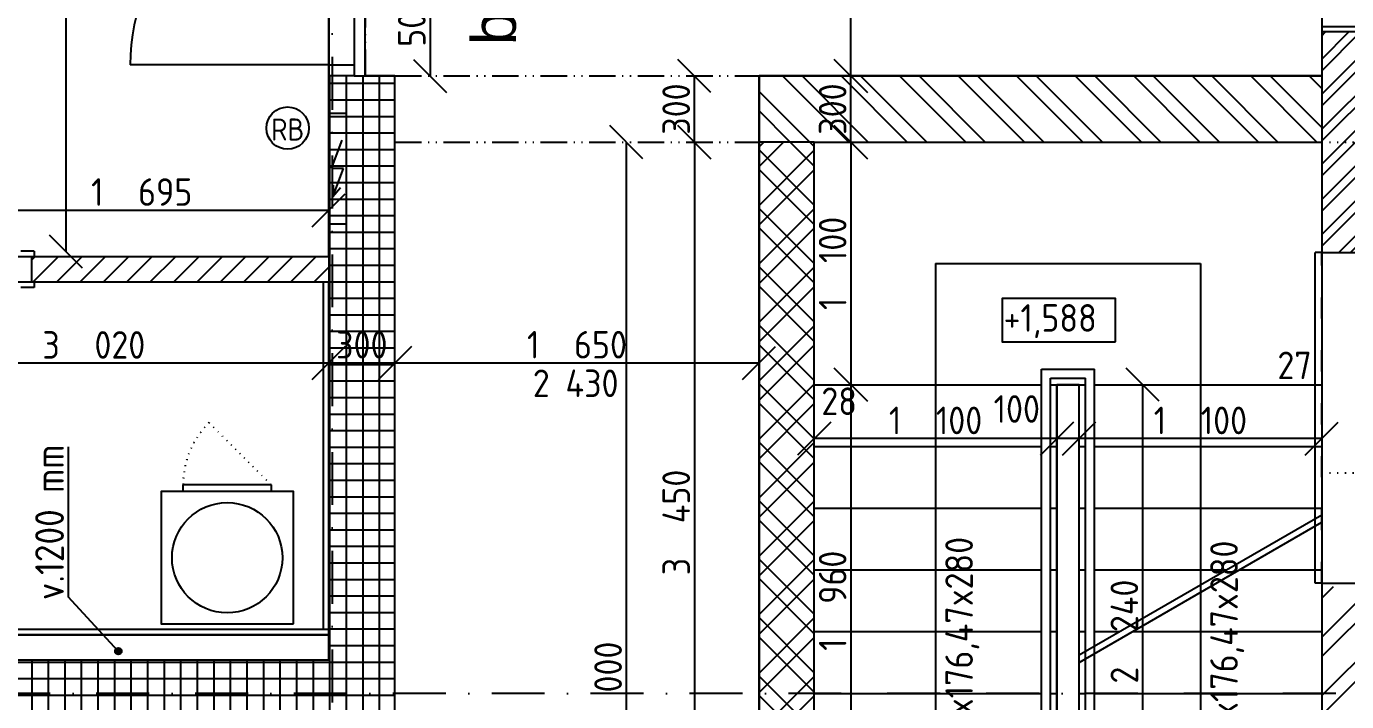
# Model space of a CAD drawing. Extents: x 4511820 to 5180432, y -1526536 to -944957.
# Drawn here: x 4988001 to 4993983, y -1245072 to -1242009 of the extents above; entities that cross this region are included whole.
import ezdxf

# ---------------------------------------------------------------- set-up
doc = ezdxf.new("R2010")
doc.units = 0
doc.header["$MEASUREMENT"] = 0
for name, pattern in [('ACAD_ISO03W100', [30, 12, -18]), ('ACAD_ISO07W100', [3.5, 0.5, -3]), ('ACAD_ISO12W100', [22, 12, -3, 0.5, -3, 0.5, -3]), ('BODKOCIARKOVANA_3', [5.6, 3, -1.3, 0, -1.3])]:
    doc.linetypes.add(name, pattern=pattern)
doc.layers.get('0').update_dxf_attribs({"linetype": 'CONTINUOUS'})
doc.layers.get('Defpoints').update_dxf_attribs({"color": 61, "linetype": 'CONTINUOUS'})
for name, color, linetype in [('DVERE', 45, 'CONTINUOUS'), ('KÓTY', 4, 'CONTINUOUS'), ('MÚRY', 1, 'CONTINUOUS'), ('osi', 253, 'CONTINUOUS'), ('Plochy', 41, 'CONTINUOUS'), ('POPIS', 7, 'CONTINUOUS'), ('POZEMOK', 7, 'CONTINUOUS'), ('TENKÁ', 7, 'CONTINUOUS'), ('ZARIADENIE1', 145, 'CONTINUOUS'), ('ZZ-elektro', 221, 'CONTINUOUS'), ('ŠRAFY', 82, 'CONTINUOUS')]:
    doc.layers.add(name, color=color, linetype=linetype)
doc.styles.add('Style-Arial', font='arial.ttf')
doc.styles.add('STYLE1', font='isocp.shx')
doc.dimstyles.new('STANDARD-50', dxfattribs={"dimtxt": 125, "dimasz": 150, "dimexe": 10, "dimexo": 200, "dimgap": 20, "dimtad": 1, "dimdsep": 46, "dimlunit": 6, "dimtxsty": 'STYLE1', "dimblk1": 'OBLIQUE', "dimblk2": 'OBLIQUE', "dimsah": 1, "dimcen": 2.5, "dimse1": 1, "dimse2": 1, "dimadec": 0, "dimazin": 0, "dimtfac": 1, "dimtmove": 1, "dimatfit": 3, "dimldrblk": 'OBLIQUE', "dimfxl": 1, "dimtolj": 1, "dimtzin": 0, "dimarcsym": 0})
pattern_1 = [(45, (584112, 2493.08), (-132.5825215, 132.5825215), []), (45, (584200.39, 2493.08), (-132.5825215, 132.5825215), [])]
pattern_2 = [(135, (515810.9, -44587.94), (-132.5825215, -132.5825215), []), (135, (515810.9, -44499.55), (-132.5825215, -132.5825215), [])]
pattern_3 = [(45, (0, 86725.97), (-79.549513, 79.549513), []), (45, (53.03, 86725.97), (-79.549513, 79.549513), [])]

# ---------------------------------------------------------------- blocks, each defined once
blk = doc.blocks.new('pračka')
at = {"layer": 'ZARIADENIE1', "color": 8, "linetype": 'ACAD_ISO07W100', "ltscale": 8}
blk.add_line((4536136.9, -1117296.3), (4536419.7, -1117579.2), dxfattribs=at)
at = {"layer": 'ZARIADENIE1', "color": 8}
for p, q in [((4536419.7, -1117579.2), (4536019.7, -1117579.2)), ((4536019.7, -1117609.2), (4536019.7, -1117579.2)), ((4536419.7, -1117609.2), (4536419.7, -1117579.2))]:
    blk.add_line(p, q, dxfattribs=at)
blk.add_lwpolyline([(4536519.7, -1118209.2), (4536519.7, -1117609.2), (4535919.7, -1117609.2), (4535919.7, -1118209.2)], close=True, dxfattribs=at)
blk.add_circle((4536219.7, -1117909.2), 250, dxfattribs=at)
at = {"layer": 'ZARIADENIE1', "color": 8, "linetype": 'ACAD_ISO07W100', "ltscale": 8}
blk.add_arc((4536419.7, -1117579.2), 400, 135, 180, dxfattribs=at)
blk = doc.blocks.new('_OBLIQUE')
at = {"color": 0, "linetype": 'ByBlock'}
blk.add_line((-0.5, -0.5), (0.5, 0.5), dxfattribs=at)
blk = doc.blocks.new('*D30645')
at = {"layer": 'Defpoints', "color": 0}
for p in [(4992771, -1243879), (4992771, -1243959.7), (4993871, -1243959.7)]:
    blk.add_point(p, dxfattribs=at)
at = {"layer": 'KÓTY', "color": 0, "lineweight": -2}
blk.add_line((4993871, -1243879), (4992771, -1243879), dxfattribs=at)
at = {"layer": 'KÓTY', "color": 0, "linetype": 'ByBlock', "lineweight": -2, "xscale": 150, "yscale": 150, "zscale": 150, "rotation": 180}
blk.add_blockref('_OBLIQUE', (4992771, -1243879), dxfattribs=at)
at = {"layer": 'KÓTY', "color": 0, "linetype": 'ByBlock', "lineweight": -2, "xscale": 150, "yscale": 150, "zscale": 150}
blk.add_blockref('_OBLIQUE', (4993871, -1243879), dxfattribs=at)
at = {"layer": 'KÓTY', "color": 0, "insert": (4993321, -1243796.5), "char_height": 125, "attachment_point": 5, "style": 'STYLE1'}
blk.add_mtext('\\A1;1ﾠ100', dxfattribs=at)
blk = doc.blocks.new('*D30646')
at = {"layer": 'Defpoints', "color": 0}
for p in [(4992671, -1243879), (4992671, -1243952.1), (4992771, -1243959.7)]:
    blk.add_point(p, dxfattribs=at)
at = {"layer": 'KÓTY', "color": 0, "lineweight": -2}
blk.add_line((4992771, -1243879), (4992671, -1243879), dxfattribs=at)
at = {"layer": 'KÓTY', "color": 0, "linetype": 'ByBlock', "lineweight": -2, "xscale": 150, "yscale": 150, "zscale": 150, "rotation": 180}
blk.add_blockref('_OBLIQUE', (4992671, -1243879), dxfattribs=at)
at = {"layer": 'KÓTY', "color": 0, "linetype": 'ByBlock', "lineweight": -2, "xscale": 150, "yscale": 150, "zscale": 150}
blk.add_blockref('_OBLIQUE', (4992771, -1243879), dxfattribs=at)
at = {"layer": 'KÓTY', "color": 0, "insert": (4992489, -1243744.5), "char_height": 125, "attachment_point": 5, "style": 'STYLE1'}
blk.add_mtext('\\A1;100', dxfattribs=at)
blk = doc.blocks.new('*D30647')
at = {"layer": 'Defpoints', "color": 0}
for p in [(4991571, -1243879), (4991571, -1243959.7), (4992671, -1243959.7)]:
    blk.add_point(p, dxfattribs=at)
at = {"layer": 'KÓTY', "color": 0, "lineweight": -2}
blk.add_line((4992671, -1243879), (4991571, -1243879), dxfattribs=at)
at = {"layer": 'KÓTY', "color": 0, "linetype": 'ByBlock', "lineweight": -2, "xscale": 150, "yscale": 150, "zscale": 150, "rotation": 180}
blk.add_blockref('_OBLIQUE', (4991571, -1243879), dxfattribs=at)
at = {"layer": 'KÓTY', "color": 0, "linetype": 'ByBlock', "lineweight": -2, "xscale": 150, "yscale": 150, "zscale": 150}
blk.add_blockref('_OBLIQUE', (4992671, -1243879), dxfattribs=at)
at = {"layer": 'KÓTY', "color": 0, "insert": (4992121, -1243796.5), "char_height": 125, "attachment_point": 5, "style": 'STYLE1'}
blk.add_mtext('\\A1;1ﾠ100', dxfattribs=at)
blk = doc.blocks.new('*D30648')
at = {"layer": 'Defpoints', "color": 0}
for p in [(4991571, -1243634.2), (4991571, -1245594.2), (4991737, -1245594.2)]:
    blk.add_point(p, dxfattribs=at)
at = {"layer": 'KÓTY', "color": 0, "lineweight": -2}
blk.add_line((4991737, -1243634.2), (4991737, -1245594.2), dxfattribs=at)
at = {"layer": 'KÓTY', "color": 0, "linetype": 'ByBlock', "lineweight": -2, "xscale": 150, "yscale": 150, "zscale": 150}
for p, rotation in [((4991737, -1243634.2), 90), ((4991737, -1245594.2), 270)]:
    blk.add_blockref('_OBLIQUE', p, dxfattribs=dict(at, rotation=rotation))
at = {"layer": 'KÓTY', "color": 0, "insert": (4991654.5, -1244614.2), "char_height": 125, "attachment_point": 5, "rotation": 90, "style": 'STYLE1'}
blk.add_mtext('\\A1;1ﾠ960', dxfattribs=at)
blk = doc.blocks.new('*D30649')
at = {"layer": 'Defpoints', "color": 0}
for p in [(4991571, -1242534.2), (4991571, -1243634.2), (4991737, -1243634.2)]:
    blk.add_point(p, dxfattribs=at)
at = {"layer": 'KÓTY', "color": 0, "lineweight": -2}
blk.add_line((4991737, -1242534.2), (4991737, -1243634.2), dxfattribs=at)
at = {"layer": 'KÓTY', "color": 0, "linetype": 'ByBlock', "lineweight": -2, "xscale": 150, "yscale": 150, "zscale": 150}
for p, rotation in [((4991737, -1242534.2), 90), ((4991737, -1243634.2), 270)]:
    blk.add_blockref('_OBLIQUE', p, dxfattribs=dict(at, rotation=rotation))
at = {"layer": 'KÓTY', "color": 0, "insert": (4991654.5, -1243084.2), "char_height": 125, "attachment_point": 5, "rotation": 90, "style": 'STYLE1'}
blk.add_mtext('\\A1;1ﾠ100', dxfattribs=at)
blk = doc.blocks.new('*D30650')
at = {"layer": 'Defpoints', "color": 0}
for p in [(4993224, -1243634.2), (4993059, -1245874.2), (4993224, -1245874.2)]:
    blk.add_point(p, dxfattribs=at)
at = {"layer": 'KÓTY', "color": 0, "lineweight": -2}
blk.add_line((4993059, -1243634.2), (4993059, -1245874.2), dxfattribs=at)
at = {"layer": 'KÓTY', "color": 0, "linetype": 'ByBlock', "lineweight": -2, "xscale": 150, "yscale": 150, "zscale": 150}
for p, rotation in [((4993059, -1243634.2), 90), ((4993059, -1245874.2), 270)]:
    blk.add_blockref('_OBLIQUE', p, dxfattribs=dict(at, rotation=rotation))
at = {"layer": 'KÓTY', "color": 0, "insert": (4992976.5, -1244754.2), "char_height": 125, "attachment_point": 5, "rotation": 90, "style": 'STYLE1'}
blk.add_mtext('\\A1;2ﾠ240', dxfattribs=at)
blk = doc.blocks.new('*D30669')
at = {"layer": 'Defpoints', "color": 0}
for p in [(4991737, -1242234.2), (4991737, -1242234.2), (4991737, -1242534.2)]:
    blk.add_point(p, dxfattribs=at)
at = {"layer": 'KÓTY', "color": 0, "lineweight": -2}
blk.add_line((4991737, -1242534.2), (4991737, -1242234.2), dxfattribs=at)
at = {"layer": 'KÓTY', "color": 0, "linetype": 'ByBlock', "lineweight": -2, "xscale": 150, "yscale": 150, "zscale": 150}
for p, rotation in [((4991737, -1242234.2), 90), ((4991737, -1242534.2), 270)]:
    blk.add_blockref('_OBLIQUE', p, dxfattribs=dict(at, rotation=rotation))
at = {"layer": 'KÓTY', "color": 0, "insert": (4991654.5, -1242384.2), "char_height": 125, "attachment_point": 5, "rotation": 90, "style": 'STYLE1'}
blk.add_mtext('\\A1;300', dxfattribs=at)
blk = doc.blocks.new('*D30670')
at = {"layer": 'Defpoints', "color": 0}
for p in [(4991737, -1240534.2), (4991737, -1240534.2), (4991737, -1242234.2)]:
    blk.add_point(p, dxfattribs=at)
at = {"layer": 'KÓTY', "color": 0, "lineweight": -2}
blk.add_line((4991737, -1242234.2), (4991737, -1240534.2), dxfattribs=at)
at = {"layer": 'KÓTY', "color": 0, "linetype": 'ByBlock', "lineweight": -2, "xscale": 150, "yscale": 150, "zscale": 150}
for p, rotation in [((4991737, -1240534.2), 90), ((4991737, -1242234.2), 270)]:
    blk.add_blockref('_OBLIQUE', p, dxfattribs=dict(at, rotation=rotation))
at = {"layer": 'KÓTY', "color": 0, "insert": (4991654.5, -1241384.2), "char_height": 125, "attachment_point": 5, "rotation": 90, "style": 'STYLE1'}
blk.add_mtext('\\A1;1ﾠ700', dxfattribs=at)
blk = doc.blocks.new('*D30791')
at = {"layer": 'Defpoints', "color": 0}
for p in [(4986351, -1243169.2), (4989371, -1243169.2), (4989371, -1243535.5)]:
    blk.add_point(p, dxfattribs=at)
at = {"layer": 'KÓTY', "color": 0, "lineweight": -2}
blk.add_line((4986351, -1243535.5), (4989371, -1243535.5), dxfattribs=at)
at = {"layer": 'KÓTY', "color": 0, "linetype": 'ByBlock', "lineweight": -2, "xscale": 150, "yscale": 150, "zscale": 150, "rotation": 180}
blk.add_blockref('_OBLIQUE', (4986351, -1243535.5), dxfattribs=at)
at = {"layer": 'KÓTY', "color": 0, "linetype": 'ByBlock', "lineweight": -2, "xscale": 150, "yscale": 150, "zscale": 150}
blk.add_blockref('_OBLIQUE', (4989371, -1243535.5), dxfattribs=at)
at = {"layer": 'KÓTY', "color": 0, "insert": (4988306.5, -1243454), "char_height": 125, "attachment_point": 5, "style": 'STYLE1'}
blk.add_mtext('\\A1;3ﾠ020', dxfattribs=at)
blk = doc.blocks.new('*D30793')
at = {"layer": 'Defpoints', "color": 0}
for p in [(4988094, -1244769.2), (4987161.5, -1244884.2), (4988094, -1244884.2)]:
    blk.add_point(p, dxfattribs=at)
at = {"layer": 'KÓTY', "color": 0, "lineweight": -2}
blk.add_line((4987161.5, -1244769.2), (4987161.5, -1244884.2), dxfattribs=at)
at = {"layer": 'KÓTY', "color": 0, "linetype": 'ByBlock', "lineweight": -2, "xscale": 150, "yscale": 150, "zscale": 150}
for p, rotation in [((4987161.5, -1244769.2), 90), ((4987161.5, -1244884.2), 270)]:
    blk.add_blockref('_OBLIQUE', p, dxfattribs=dict(at, rotation=rotation))
at = {"layer": 'KÓTY', "color": 0, "insert": (4987071, -1244606), "char_height": 125, "attachment_point": 5, "rotation": 90, "style": 'STYLE1'}
blk.add_mtext('\\A1;115', dxfattribs=at)
blk = doc.blocks.new('*D30797')
at = {"layer": 'Defpoints', "color": 0}
for p in [(4987887.5, -1238764.2), (4987887.5, -1243029.2), (4988179, -1243029.2)]:
    blk.add_point(p, dxfattribs=at)
at = {"layer": 'KÓTY', "color": 0, "lineweight": -2}
blk.add_line((4988179, -1238764.2), (4988179, -1243029.2), dxfattribs=at)
at = {"layer": 'KÓTY', "color": 0, "linetype": 'ByBlock', "lineweight": -2, "xscale": 150, "yscale": 150, "zscale": 150}
for p, rotation in [((4988179, -1238764.2), 90), ((4988179, -1243029.2), 270)]:
    blk.add_blockref('_OBLIQUE', p, dxfattribs=dict(at, rotation=rotation))
at = {"layer": 'KÓTY', "color": 0, "insert": (4988096.5, -1240896.7), "char_height": 125, "attachment_point": 5, "rotation": 90, "style": 'STYLE1'}
blk.add_mtext('\\A1;4ﾠ265', dxfattribs=at)
blk = doc.blocks.new('*D30799')
at = {"layer": 'Defpoints', "color": 0}
for p in [(4987676, -1242761.6), (4989371, -1242761.6), (4989371, -1242843)]:
    blk.add_point(p, dxfattribs=at)
at = {"layer": 'KÓTY', "color": 0, "lineweight": -2}
blk.add_line((4987676, -1242843), (4989371, -1242843), dxfattribs=at)
at = {"layer": 'KÓTY', "color": 0, "linetype": 'ByBlock', "lineweight": -2, "xscale": 150, "yscale": 150, "zscale": 150, "rotation": 180}
blk.add_blockref('_OBLIQUE', (4987676, -1242843), dxfattribs=at)
at = {"layer": 'KÓTY', "color": 0, "linetype": 'ByBlock', "lineweight": -2, "xscale": 150, "yscale": 150, "zscale": 150}
blk.add_blockref('_OBLIQUE', (4989371, -1242843), dxfattribs=at)
at = {"layer": 'KÓTY', "color": 0, "insert": (4988523.5, -1242760.5), "char_height": 125, "attachment_point": 5, "style": 'STYLE1'}
blk.add_mtext('\\A1;1ﾠ695', dxfattribs=at)
blk = doc.blocks.new('*D30804')
at = {"layer": 'Defpoints', "color": 0}
for p in [(4989371, -1243535.534705), (4989671, -1243535.534705), (4989671, -1243535.534705)]:
    blk.add_point(p, dxfattribs=at)
at = {"layer": 'KÓTY', "color": 0, "lineweight": -2}
blk.add_line((4989371, -1243535.534705), (4989671, -1243535.534705), dxfattribs=at)
at = {"layer": 'KÓTY', "color": 0, "linetype": 'ByBlock', "lineweight": -2, "xscale": 150, "yscale": 150, "zscale": 150, "rotation": 180}
blk.add_blockref('_OBLIQUE', (4989371, -1243535.534705), dxfattribs=at)
at = {"layer": 'KÓTY', "color": 0, "linetype": 'ByBlock', "lineweight": -2, "xscale": 150, "yscale": 150, "zscale": 150}
blk.add_blockref('_OBLIQUE', (4989671, -1243535.534705), dxfattribs=at)
at = {"layer": 'KÓTY', "color": 0, "insert": (4989521, -1243453.034705), "char_height": 125, "attachment_point": 5, "style": 'STYLE1'}
blk.add_mtext('\\A1;300', dxfattribs=at)
blk = doc.blocks.new('*D30805')
at = {"layer": 'Defpoints', "color": 0}
for p in [(4989671, -1243535.5), (4991321, -1243535.5), (4991321, -1243535.5)]:
    blk.add_point(p, dxfattribs=at)
at = {"layer": 'KÓTY', "color": 0, "lineweight": -2}
blk.add_line((4989671, -1243535.5), (4991321, -1243535.5), dxfattribs=at)
at = {"layer": 'KÓTY', "color": 0, "linetype": 'ByBlock', "lineweight": -2, "xscale": 150, "yscale": 150, "zscale": 150, "rotation": 180}
blk.add_blockref('_OBLIQUE', (4989671, -1243535.5), dxfattribs=at)
at = {"layer": 'KÓTY', "color": 0, "linetype": 'ByBlock', "lineweight": -2, "xscale": 150, "yscale": 150, "zscale": 150}
blk.add_blockref('_OBLIQUE', (4991321, -1243535.5), dxfattribs=at)
at = {"layer": 'KÓTY', "color": 0, "insert": (4990496, -1243453), "char_height": 125, "attachment_point": 5, "style": 'STYLE1'}
blk.add_mtext('\\A1;1ﾠ650', dxfattribs=at)
blk = doc.blocks.new('*D30806')
at = {"layer": 'Defpoints', "color": 0}
for p in [(4991321, -1242534.2), (4991028, -1245984.2), (4991321, -1245984.2)]:
    blk.add_point(p, dxfattribs=at)
at = {"layer": 'KÓTY', "color": 0, "lineweight": -2}
blk.add_line((4991028, -1242534.2), (4991028, -1245984.2), dxfattribs=at)
at = {"layer": 'KÓTY', "color": 0, "linetype": 'ByBlock', "lineweight": -2, "xscale": 150, "yscale": 150, "zscale": 150}
for p, rotation in [((4991028, -1242534.2), 90), ((4991028, -1245984.2), 270)]:
    blk.add_blockref('_OBLIQUE', p, dxfattribs=dict(at, rotation=rotation))
at = {"layer": 'KÓTY', "color": 0, "insert": (4990945.5, -1244259.2), "char_height": 125, "attachment_point": 5, "rotation": 90, "style": 'STYLE1'}
blk.add_mtext('\\A1;3ﾠ450', dxfattribs=at)
blk = doc.blocks.new('*D30807')
at = {"layer": 'Defpoints', "color": 0}
for p in [(4991321, -1242534.2), (4990719.5, -1247534.2), (4991321, -1247534.2)]:
    blk.add_point(p, dxfattribs=at)
at = {"layer": 'KÓTY', "color": 0, "lineweight": -2}
blk.add_line((4990719.5, -1242534.2), (4990719.5, -1247534.2), dxfattribs=at)
at = {"layer": 'KÓTY', "color": 0, "linetype": 'ByBlock', "lineweight": -2, "xscale": 150, "yscale": 150, "zscale": 150}
for p, rotation in [((4990719.5, -1242534.2), 90), ((4990719.5, -1247534.2), 270)]:
    blk.add_blockref('_OBLIQUE', p, dxfattribs=dict(at, rotation=rotation))
at = {"layer": 'KÓTY', "color": 0, "insert": (4990637, -1245034.2), "char_height": 125, "attachment_point": 5, "rotation": 90, "style": 'STYLE1'}
blk.add_mtext('\\A1;5ﾠ000', dxfattribs=at)
blk = doc.blocks.new('*D30831')
at = {"layer": 'Defpoints', "color": 0}
for p in [(4991028, -1242234.2), (4991028, -1242234.2), (4991028, -1242534.2)]:
    blk.add_point(p, dxfattribs=at)
at = {"layer": 'KÓTY', "color": 0, "lineweight": -2}
blk.add_line((4991028, -1242534.2), (4991028, -1242234.2), dxfattribs=at)
at = {"layer": 'KÓTY', "color": 0, "linetype": 'ByBlock', "lineweight": -2, "xscale": 150, "yscale": 150, "zscale": 150}
for p, rotation in [((4991028, -1242234.2), 90), ((4991028, -1242534.2), 270)]:
    blk.add_blockref('_OBLIQUE', p, dxfattribs=dict(at, rotation=rotation))
at = {"layer": 'KÓTY', "color": 0, "insert": (4990945.5, -1242384.2), "char_height": 125, "attachment_point": 5, "rotation": 90, "style": 'STYLE1'}
blk.add_mtext('\\A1;300', dxfattribs=at)
blk = doc.blocks.new('*D31565')
at = {"layer": 'Defpoints', "color": 0}
for p in [(4989486, -1241734.2), (4989486, -1242234.2), (4989830, -1242234.2)]:
    blk.add_point(p, dxfattribs=at)
at = {"layer": 'KÓTY', "color": 0, "lineweight": -2}
blk.add_line((4989830, -1241734.2), (4989830, -1242234.2), dxfattribs=at)
at = {"layer": 'KÓTY', "color": 0, "linetype": 'ByBlock', "lineweight": -2, "xscale": 150, "yscale": 150, "zscale": 150}
for p, rotation in [((4989830, -1241734.2), 90), ((4989830, -1242234.2), 270)]:
    blk.add_blockref('_OBLIQUE', p, dxfattribs=dict(at, rotation=rotation))
at = {"layer": 'KÓTY', "color": 0, "insert": (4989747.5, -1241984.2), "char_height": 125, "attachment_point": 5, "rotation": 90, "style": 'STYLE1'}
blk.add_mtext('\\A1;500', dxfattribs=at)
blk = doc.blocks.new('*D55388')
at = {"layer": 'Defpoints', "color": 0}
for p in [(4993901, -1242534.2), (4993901, -1244034.2), (4995924.5, -1244034.2)]:
    blk.add_point(p, dxfattribs=at)
at = {"layer": 'KÓTY', "color": 0, "lineweight": -2, "ltscale": 25}
blk.add_line((4995924.5, -1242534.2), (4995924.5, -1244034.2), dxfattribs=at)
at = {"layer": 'KÓTY', "color": 0, "linetype": 'ByBlock', "lineweight": -2, "xscale": 150, "yscale": 150, "zscale": 150}
for p, rotation in [((4995924.5, -1242534.2), 90), ((4995924.5, -1244034.2), 270)]:
    blk.add_blockref('_OBLIQUE', p, dxfattribs=dict(at, rotation=rotation))
at = {"layer": 'KÓTY', "color": 0, "insert": (4995842, -1243284.2), "char_height": 125, "attachment_point": 5, "rotation": 90, "style": 'STYLE1'}
blk.add_mtext('\\A1;1ﾠ500', dxfattribs=at)

msp = doc.modelspace()

# ---------------------------------------------------------------- hatches: boundary and pattern name
at = {"layer": 'KÓTY'}
h = msp.add_hatch(color=256, dxfattribs=at)
h.dxf.hatch_style = 1
h.paths.add_polyline_path([(4988432.5, -1244842.918, -0.65381715), (4988407.326, -1244853.94, -1.52947961)])
at = {"layer": 'ŠRAFY'}
h = msp.add_hatch(dxfattribs=at)
h.set_pattern_fill('ANSI32', color=256, scale=300)
h.set_pattern_definition(pattern_3)
h.paths.add_polyline_path([(4994251, -1242534.226), (4994251, -1242034.226), (4993871, -1242034.226), (4993871, -1242219.226), (4993871, -1242519.226), (4993871, -1242534.226)])
at = {"layer": 'ŠRAFY', "ltscale": 0.25}
h = msp.add_hatch(dxfattribs=at)
h.set_pattern_fill('ANSI37', color=256, scale=600, angle=45)
h.set_pattern_definition([(90, (-3307273.674, 579782.7), (-75, 1e-14), []), (180, (-3307273.674, 579782.7), (-1e-14, -75), [])])
h.paths.add_polyline_path([(4989371, -1243169.226), (4989371, -1244744.226), (4989371, -1244769.226), (4989371, -1244884.226), (4986351, -1244884.226), (4986211, -1244884.226), (4985211, -1244884.226), (4985096, -1244884.226), (4984496, -1244884.226), (4983896, -1244884.226), (4982496, -1244884.226), (4980951, -1244884.226), (4980951, -1245184.226), (4985096, -1245184.226), (4985211, -1245184.226), (4986211, -1245184.226), (4986326, -1245184.226), (4986351, -1245184.226), (4986456, -1245184.226), (4989346, -1245184.226), (4989371, -1245184.226), (4989371, -1245299.226), (4989371, -1247044.226), (4989371, -1247069.226), (4989371, -1247184.226), (4989371, -1247234.226), (4989371, -1247834.226), (4989556, -1247834.226), (4989671, -1247834.226), (4989671, -1247534.226), (4989671, -1242534.226), (4989671, -1242234.226), (4989536, -1242234.226), (4989371, -1242234.226), (4989371, -1243054.226)])
at = {"layer": 'ŠRAFY'}
h = msp.add_hatch(dxfattribs=at)
h.set_pattern_fill('ANSI32', color=256, scale=500, angle=90)
h.set_pattern_definition(pattern_2)
h.paths.add_polyline_path([(4991571, -1242534.226), (4993871, -1242534.226), (4993871, -1242234.226), (4991321, -1242234.226), (4991321, -1242534.226)])
h = msp.add_hatch(dxfattribs=at)
h.set_pattern_fill('ANSI32', color=256, scale=500, angle=90)
h.set_pattern_definition(pattern_2)
h.paths.add_polyline_path([(4991571, -1245034.226), (4991571, -1244754.226), (4991571, -1244474.226), (4991571, -1244194.226), (4991571, -1243914.226), (4991571, -1243634.226), (4991571, -1242534.226), (4991321, -1242534.226), (4991321, -1245984.226), (4991571, -1245984.226), (4991571, -1245594.226), (4991571, -1245314.226)])
h = msp.add_hatch(dxfattribs=at)
h.set_pattern_fill('ANSI32', color=256, scale=500)
h.set_pattern_definition(pattern_1)
h.paths.add_polyline_path([(4991571, -1242534.226), (4991321, -1242534.226), (4991321, -1245984.226), (4991571, -1245984.226), (4991571, -1245594.226), (4991571, -1245314.226), (4991571, -1245034.226), (4991571, -1244754.226), (4991571, -1244474.226), (4991571, -1244194.226), (4991571, -1243914.226), (4991571, -1243634.226)])
h = msp.add_hatch(dxfattribs=at)
h.set_pattern_fill('ANSI32', color=256, scale=300)
h.set_pattern_definition(pattern_3)
h.paths.add_polyline_path([(4993871, -1242534.226), (4993871, -1243034.226), (4994181, -1243034.226), (4994251, -1243034.226), (4994251, -1242534.226)])
at = {"layer": 'ŠRAFY', "ltscale": 0.25}
h = msp.add_hatch(dxfattribs=at)
h.set_pattern_fill('ANSI31', color=256, scale=600, style=0)
h.set_pattern_definition([(45, (515270.5, 214751.965), (-53.0330086, 53.0330086), [])])
h.paths.add_polyline_path([(4988036, -1243054.226), (4988026, -1243054.226), (4988026, -1243169.226), (4988036, -1243169.226), (4989346, -1243169.226), (4989371, -1243169.226), (4989371, -1243054.226)])
at = {"layer": 'ŠRAFY'}
h = msp.add_hatch(dxfattribs=at)
h.set_pattern_fill('ANSI32', color=256, scale=500)
h.set_pattern_definition(pattern_1)
h.paths.add_polyline_path([(4994251, -1244549.226), (4993871, -1244549.226), (4993871, -1245184.226), (4994171, -1245184.226), (4996021, -1245184.226), (4996021, -1244804.226), (4994251, -1244804.226)])

# ---------------------------------------------------------------- linework, layer by layer
at = {"layer": 'DVERE'}
for p, q in [((4989371, -1242184.226), (4989371, -1241284.226)), ((4989486, -1241284.226), (4989486, -1242184.226)), ((4989371, -1242184.226), (4988471, -1242184.226))]:
    msp.add_line(p, q, dxfattribs=at)
at = {"layer": 'DVERE', "ltscale": 0.25}
for p, q in [((4988036, -1243029.226), (4987976, -1243029.226)), ((4988036, -1243029.226), (4988036, -1243054.226)), ((4988036, -1243194.226), (4987976, -1243194.226)), ((4988036, -1243169.226), (4988036, -1243194.226))]:
    msp.add_line(p, q, dxfattribs=at)
at = {"layer": 'DVERE'}
msp.add_arc((4989371, -1242184.226), 900, 90, 180, dxfattribs=at)
at = {"layer": 'KÓTY'}
for p in [(4988189.5, -1243916.418), (4988417.5, -1244842.918)]:
    msp.add_line(p, (4988189.5, -1244595.918), dxfattribs=at)
msp.add_circle((4988417.5, -1244842.918), 15, dxfattribs=at)
at = {"layer": 'MÚRY'}
for p, q in [((4993871, -1242009.226), (4994411, -1242009.226)), ((4989371, -1243054.226), (4989371, -1242184.226)), ((4989371, -1242184.226), (4989486, -1242184.226)), ((4989486, -1242184.226), (4989486, -1242234.226)), ((4989486, -1242234.226), (4989536, -1242234.226)), ((4989536, -1242234.226), (4989671, -1242234.226)), ((4989671, -1247834.226), (4989671, -1242234.226)), ((4991321, -1242234.226), (4993871, -1242234.226)), ((4991321, -1245984.226), (4991321, -1242234.226)), ((4991571, -1242534.226), (4993871, -1242534.226)), ((4991571, -1245984.226), (4991571, -1242534.226)), ((4993871, -1242534.226), (4993871, -1243034.226)), ((4993871, -1243034.226), (4994411, -1243034.226)), ((4989371, -1243054.226), (4988026, -1243054.226)), ((4989371, -1243169.226), (4988026, -1243169.226)), ((4989371, -1244884.226), (4989371, -1243169.226)), ((4993871, -1244534.226), (4993871, -1247534.226)), ((4993871, -1244534.226), (4994411, -1244534.226))]:
    msp.add_line(p, q, dxfattribs=at)
at = {"layer": 'MÚRY', "ltscale": 0.25}
for p, q in [((4988026, -1243169.226), (4988026, -1243054.226)), ((4989371, -1244884.226), (4986351, -1244884.226))]:
    msp.add_line(p, q, dxfattribs=at)
at = {"layer": 'osi', "linetype": 'BODKOCIARKOVANA_3', "ltscale": 80}
for p, q in [((4989386, -1223327.035), (4989386, -1260844.226)), ((5041881, -1245034.226), (4978211, -1245034.226))]:
    msp.add_line(p, q, dxfattribs=at)
at = {"layer": 'Plochy'}
for points in [[(4986351, -1243054.226), (4986351, -1241384.226), (4987011, -1241384.226), (4987011, -1241269.226), (4986951, -1241269.226), (4986951, -1238764.226), (4988711, -1238764.226), (4988711, -1240484.226), (4989371, -1240484.226), (4989371, -1243054.226)], [(4989671, -1249829.226), (4989671, -1242234.226), (4989536, -1242234.226), (4989536, -1240534.226), (4993871, -1240534.226), (4993871, -1242234.226), (4991321, -1242234.226), (4991321, -1245984.226), (4991571, -1245984.226), (4991571, -1245594.226), (4992771, -1245594.226), (4992771, -1245874.226), (4993871, -1245874.226), (4993871, -1247534.226), (4991321, -1247534.226), (4991321, -1250114.226), (4993871, -1250114.226), (4993871, -1251494.226), (4990196, -1251494.226), (4990196, -1251029.226), (4988246, -1251029.226), (4988246, -1249829.226), (4989671, -1249829.226)], [(4993871, -1245874.226), (4992771, -1245874.226), (4992771, -1243634.226), (4992671, -1243634.226), (4992671, -1245594.226), (4991571, -1245594.226), (4991571, -1242534.226), (4993871, -1242534.226)], [(4989371, -1243169.226), (4986466, -1243169.226), (4986466, -1244769.226), (4989371, -1244769.226)]]:
    msp.add_lwpolyline(points, close=True, dxfattribs=at)
at = {"layer": 'POZEMOK'}
for p, q in [((4992121, -1243084.226), (4993321, -1243084.226)), ((4992121, -1243084.226), (4992121, -1245474.226)), ((4993321, -1243084.226), (4993321, -1245874.226)), ((4992601, -1245664.226), (4992601, -1243564.226)), ((4992601, -1243564.226), (4992841, -1243564.226)), ((4992841, -1245664.226), (4992841, -1243564.226)), ((4992641, -1245624.226), (4992641, -1243604.226)), ((4992641, -1243604.226), (4992801, -1243604.226)), ((4992801, -1245624.226), (4992801, -1243604.226)), ((4992771, -1244858.919), (4993871, -1244223.834)), ((4992771, -1244893.56), (4993871, -1244258.475))]:
    msp.add_line(p, q, dxfattribs=at)
at = {"layer": 'TENKÁ', "linetype": 'ACAD_ISO12W100', "ltscale": 10}
for p, q in [((4989536, -1241234.226), (4989536, -1242234.226)), ((4989671, -1242234.226), (4991321, -1242234.226)), ((4989671, -1242534.226), (4991321, -1242534.226))]:
    msp.add_line(p, q, dxfattribs=at)
at = {"layer": 'TENKÁ'}
for p, q in [((4994251, -1242034.226), (4993871, -1242034.226)), ((4989486, -1242234.226), (4989371, -1242234.226)), ((4993871, -1242234.226), (4993871, -1242534.226)), ((4991571, -1242534.226), (4991321, -1242534.226)), ((4989371, -1243054.226), (4989371, -1243169.226)), ((4991571, -1243634.226), (4992601, -1243634.226)), ((4992641, -1243634.226), (4992801, -1243634.226)), ((4992671, -1245594.226), (4992671, -1243634.226)), ((4992771, -1245624.226), (4992771, -1243634.226)), ((4992841, -1243634.226), (4993871, -1243634.226)), ((4991571, -1243914.226), (4992601, -1243914.226)), ((4992641, -1243914.226), (4992671, -1243914.226)), ((4992771, -1243914.226), (4992801, -1243914.226)), ((4992841, -1243914.226), (4993871, -1243914.226)), ((4991571, -1244194.226), (4992601, -1244194.226)), ((4992641, -1244194.226), (4992671, -1244194.226)), ((4992771, -1244194.226), (4992801, -1244194.226)), ((4992841, -1244194.226), (4993871, -1244194.226)), ((4991571, -1244474.226), (4992601, -1244474.226)), ((4992641, -1244474.226), (4992671, -1244474.226)), ((4992771, -1244474.226), (4992801, -1244474.226)), ((4992841, -1244474.226), (4993437.308, -1244474.226)), ((4993497.308, -1244474.226), (4993871, -1244474.226)), ((4991571, -1244754.226), (4992601, -1244754.226)), ((4992641, -1244754.226), (4992671, -1244754.226)), ((4992771, -1244754.226), (4992801, -1244754.226)), ((4992841, -1244754.226), (4992952.334, -1244754.226)), ((4993012.334, -1244754.226), (4993871, -1244754.226)), ((4991571, -1245034.226), (4992601, -1245034.226)), ((4992641, -1245034.226), (4992671, -1245034.226)), ((4992771, -1245034.226), (4992801, -1245034.226)), ((4992841, -1245034.226), (4993871, -1245034.226))]:
    msp.add_line(p, q, dxfattribs=at)
at = {"layer": 'TENKÁ', "linetype": 'ACAD_ISO07W100', "ltscale": 10}
for p, q in [((4993871, -1242534.226), (4994411, -1242534.226)), ((4993871, -1244034.226), (4994411, -1244034.226))]:
    msp.add_line(p, q, dxfattribs=at)
at = {"layer": 'TENKÁ', "ltscale": 0.25}
for p, q in [((4993841, -1244534.226), (4993841, -1243034.226)), ((4993871, -1243034.226), (4993841, -1243034.226)), ((4989346, -1243169.226), (4989346, -1244744.226)), ((4993871, -1244534.226), (4993841, -1244534.226)), ((4989371, -1244769.226), (4986466, -1244769.226)), ((4989371, -1244744.226), (4986491, -1244744.226))]:
    msp.add_line(p, q, dxfattribs=at)
at = {"layer": 'TENKÁ', "linetype": 'ACAD_ISO03W100', "ltscale": 8}
msp.add_line((4993871, -1244534.226), (4993871, -1243034.226), dxfattribs=at)
at = {"layer": 'TENKÁ', "ltscale": 0.25}
msp.add_lwpolyline([(4992936.969, -1243440.146), (4992936.969, -1243243.896), (4992422.337, -1243243.896), (4992422.337, -1243440.146)], close=True, dxfattribs=at)
at = {"layer": 'ZZ-elektro'}
for p, q in [((4989451, -1242404.226), (4989371, -1242404.226)), ((4989451, -1242904.226), (4989451, -1242404.226)), ((4989384.17, -1242654.226), (4989432.454, -1242525.733)), ((4989437.883, -1242654.226), (4989384.17, -1242654.226)), ((4989389.599, -1242782.72), (4989437.883, -1242654.226)), ((4989390.922, -1242729.413), (4989389.599, -1242782.72)), ((4989423.708, -1242741.733), (4989389.599, -1242782.72)), ((4989371, -1242904.226), (4989451, -1242904.226))]:
    msp.add_line(p, q, dxfattribs=at)
msp.add_circle((4989184.64, -1242470.825), 96, dxfattribs=at)

# ---------------------------------------------------------------- block references
at = {"layer": 'TENKÁ'}
msp.add_blockref('pračka', (452691.253, -126510.035), dxfattribs=at)

# ---------------------------------------------------------------- texts
at = {"layer": 'KÓTY', "insert": (4990489.998, -1243627.992), "char_height": 125, "attachment_point": 5, "style": 'STYLE1'}
msp.add_mtext('\\A1;2 430', dxfattribs=at)
at = {"layer": 'POPIS', "color": 213, "ltscale": 0.25, "style": 'Style-Arial'}
msp.add_text('byt č.2-9', height=200, rotation=90, dxfattribs=at).set_placement((4990218.973, -1242094.919))
at = {"layer": 'TENKÁ', "ltscale": 0.25, "style": 'STYLE1'}
for s, p in [('+1,588', (4992429.235, -1243394.097)), ('27', (4993669.983, -1243609.205)), ('28', (4991603.317, -1243772.052))]:
    msp.add_text(s, height=125, dxfattribs=at).set_placement(p)
at = {"layer": 'TENKÁ', "linetype": 'Continuous', "style": 'STYLE1'}
for s, height, p in [('v.1200 mm', 130, (4988170.917, -1244611.662)), ('8x176,47x280', 125, (4992290.161, -1245217.968)), ('9x176,47x280', 125, (4993490.661, -1245232.776))]:
    msp.add_text(s, height=height, rotation=90, dxfattribs=at).set_placement(p)
at = {"layer": 'ZZ-elektro', "style": 'STYLE1'}
msp.add_text('RB', height=100, dxfattribs=at).set_placement((4989110.012, -1242527.024))

# ---------------------------------------------------------------- dimensions: what is measured, and where the dimension line sits
at = {"layer": 'KÓTY'}
for base, p1, p2, picture, middle in [((4988179, -1243029.226), (4987887.5, -1238764.226), (4987887.5, -1243029.226), '*D30797', (4988096.457, -1240896.726)), ((4991737, -1240534.226), (4991737, -1242234.226), (4991737, -1240534.226), '*D30670', (4991654.457, -1241384.226)), ((4991028, -1242234.226), (4991028, -1242534.226), (4991028, -1242234.226), '*D30831', (4990945.5, -1242384.226)), ((4991737, -1242234.226), (4991737, -1242534.226), (4991737, -1242234.226), '*D30669', (4991654.5, -1242384.226)), ((4990719.5, -1247534.226), (4991321, -1242534.226), (4991321, -1247534.226), '*D30807', (4990636.957, -1245034.226)), ((4991028, -1245984.226), (4991321, -1242534.226), (4991321, -1245984.226), '*D30806', (4990945.457, -1244259.226)), ((4991737, -1243634.226), (4991571, -1242534.226), (4991571, -1243634.226), '*D30649', (4991654.457, -1243084.226)), ((4991737, -1245594.226), (4991571, -1243634.226), (4991571, -1245594.226), '*D30648', (4991654.457, -1244614.226)), ((4993059, -1245874.226), (4993224, -1243634.226), (4993224, -1245874.226), '*D30650', (4992976.457, -1244754.226))]:
    dim = msp.add_linear_dim(base=base, p1=p1, p2=p2, angle=90, dimstyle='STANDARD-50', dxfattribs=at)
    dim.commit()
    dim.dimension.update_dxf_attribs({"geometry": picture, "text_midpoint": middle})
dim = msp.add_linear_dim(base=(4989830, -1242234.226), p1=(4989486, -1241734.226), p2=(4989486, -1242234.226), angle=90, dimstyle='STANDARD-50', override={"dimtxsty": 'STYLE1', "dimldrblk": 'OBLIQUE'}, dxfattribs=at)
dim.commit()
dim.dimension.update_dxf_attribs({"geometry": '*D31565', "text_midpoint": (4989747.5, -1241984.226)})
at = {"layer": 'KÓTY', "ltscale": 25}
dim = msp.add_linear_dim(base=(4995924.5, -1244034.226), p1=(4993901, -1242534.226), p2=(4993901, -1244034.226), angle=90, dimstyle='STANDARD-50', dxfattribs=at)
dim.commit()
dim.dimension.update_dxf_attribs({"geometry": '*D55388', "text_midpoint": (4995841.957, -1243284.226)})
at = {"layer": 'KÓTY'}
for base, p1, p2, picture, middle in [((4989371, -1242843.035), (4987676, -1242761.57), (4989371, -1242761.57), '*D30799', (4988523.5, -1242760.492)), ((4989671, -1243535.535), (4989371, -1243535.535), (4989671, -1243535.535), '*D30804', (4989521, -1243453.035)), ((4991321, -1243535.535), (4989671, -1243535.535), (4991321, -1243535.535), '*D30805', (4990496, -1243452.992)), ((4991571, -1243879.035), (4992671, -1243959.726), (4991571, -1243959.726), '*D30647', (4992121, -1243796.492)), ((4992771, -1243879.035), (4993871, -1243959.726), (4992771, -1243959.726), '*D30645', (4993321, -1243796.492))]:
    dim = msp.add_linear_dim(base=base, p1=p1, p2=p2, dimstyle='STANDARD-50', dxfattribs=at)
    dim.commit()
    dim.dimension.update_dxf_attribs({"geometry": picture, "text_midpoint": middle})
for base, p1, p2, picture, middle in [((4989371, -1243535.535), (4986351, -1243169.226), (4989371, -1243169.226), '*D30791', (4988306.5, -1243536.535)), ((4992671, -1243879.035), (4992771, -1243959.726), (4992671, -1243952.138), '*D30646', (4992489, -1243827.035))]:
    dim = msp.add_linear_dim(base=base, p1=p1, p2=p2, dimstyle='STANDARD-50', dxfattribs=at)
    dim.commit()
    dim.dimension.update_dxf_attribs({"geometry": picture, "text_midpoint": middle, "dimtype": 160})
dim = msp.add_linear_dim(base=(4987161.5, -1244884.226), p1=(4988094, -1244769.226), p2=(4988094, -1244884.226), angle=90, dimstyle='STANDARD-50', dxfattribs=at)
dim.commit()
dim.dimension.update_dxf_attribs({"geometry": '*D30793', "text_midpoint": (4987153.5, -1244606.035), "dimtype": 160})

doc.saveas('drawing.dxf')
